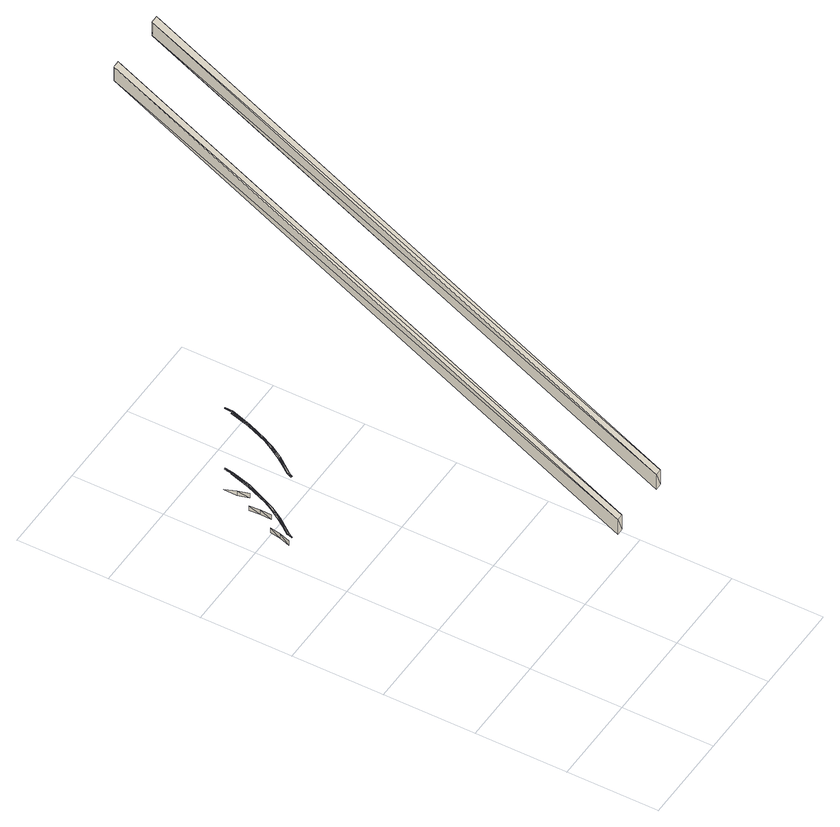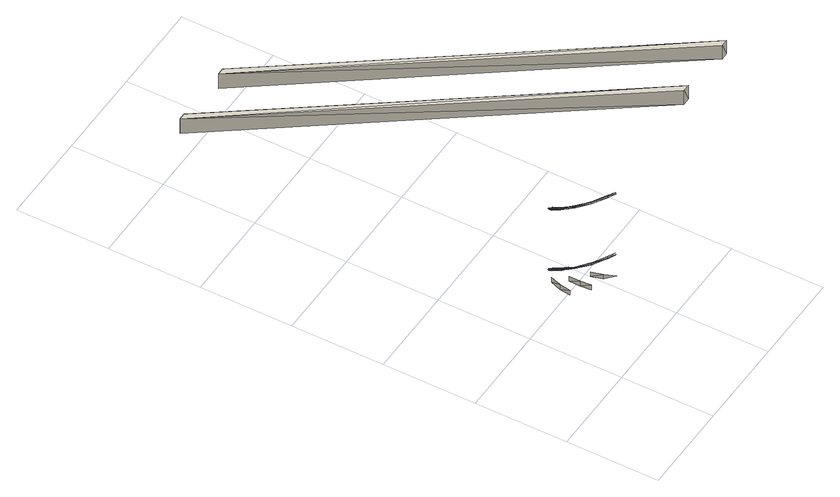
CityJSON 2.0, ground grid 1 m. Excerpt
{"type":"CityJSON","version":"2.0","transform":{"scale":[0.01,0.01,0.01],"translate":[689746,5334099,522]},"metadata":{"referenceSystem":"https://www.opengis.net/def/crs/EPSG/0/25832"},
"CityObjects":{
"building1":{"type":"Building","attributes":{"description":"FZK-Haus create by KHH / IAI / FZK","name":"FZK-Haus","Pset_BuildingCommon.SprinklerProtection":0,"Pset_BuildingCommon.SprinklerProtectionAutomatic":0,"Pset_BuildingCommon.OccupancyType":"citygml:1000 (residential building)","Pset_BuildingCommon.GrossPlannedArea":120,"Pset_BuildingCommon.NumberOfStoreys":2,"Pset_BuildingCommon.YearOfConstruction":"2008","Pset_BuildingCommon.NetAreaPlanned":120,"BaseQuantities.GrossFloorArea":241.5},"children":["building1-1","building1-2","building1-3"]},
"building1-1":{"type":"BuildingConstructiveElement","attributes":{"name":"Wendeltreppe","Pset_StairCommon.HandicapAccessible":0,"Pset_StairCommon.IsExternal":0,"Pset_StairCommon.FireExit":1,"AC_Pset_Name.Name":"Wendeltreppe","ArchiCADProperties.Ursprungsgeschoss":"Erdgeschoss","ArchiCADProperties.Raumname":"Wohnen","ArchiCADProperties.Raumnummer":"5","ArchiCADProperties.Ebene":"Treppen","ArchiCADProperties.Typ":"Treppen","ArchiCADProperties.Geschützt":0,"ArchiCADProperties.Bibliothekselement-Name":"Treppe_FZK-Haus","ArchiCADProperties.Baustoff / Mehrschichtiger Aufbau / Profil / Schraffur":"Holz","ArchiCADProperties.Tragende Funktion":"Nicht definiert","ArchiCADProperties.Lage":"Nicht definiert","ArchiCADProperties.Element-Klassifizierung":"Treppe","ArchiCADProperties.Umbau-Status":"Bestand","ArchiCADProperties.Anzeigen auf Umbau-Filter":"Alle relevanten Filter","ArchiCADProperties.Drehwinkel":210,"ArchiCADProperties.Oberfläche":"Allgemein","AC_Pset_Treppe_FZK-Haus.2D Hotspots in 3D zeigen":1,"AC_Pset_Treppe_FZK-Haus.Geschoßabhängig":1,"AC_Pset_Treppe_FZK-Haus.     Kein Bruch im Gesch. oberhalb":1,"AC_Pset_Treppe_FZK-Haus.     Strichlinien oberhalb Bruch":1,"AC_Pset_Treppe_FZK-Haus.     Linientyp unter Einsetzgeschoß":4,"AC_Pset_Treppe_FZK-Haus.Symbol maßstabunabhängig":0,"AC_Pset_Treppe_FZK-Haus.     Trittlinien":0,"AC_Pset_Treppe_FZK-Haus.     Pfeil":0,"AC_Pset_Treppe_FZK-Haus.     Detail":0,"AC_Pset_Treppe_FZK-Haus.Pfeil Auf/Ab":0,"AC_Pset_Treppe_FZK-Haus.Schraffurtyp":"Leer","AC_Pset_Treppe_FZK-Haus.2D-Detaillierungsgrad":"Maßstababhängig","AC_Pset_Treppe_FZK-Haus.Einfache/mittelmässige Modifizierung bei (iScaleChangeSM)":999,"AC_Pset_Treppe_FZK-Haus.Einfache/mittelmässige Modifizierung bei (gs_ScaleChangeSM)":100,"AC_Pset_Treppe_FZK-Haus.Mittelmässige/detaillierte Modifizierung bei (iScaleChangeMD)":999,"AC_Pset_Treppe_FZK-Haus.Mittelmässige/detaillierte Modifizierung bei (gs_ScaleChangeMD)":50,"AC_Pset_Treppe_FZK-Haus.2D-Symbol Typ":"Typ 11","AC_Pset_Treppe_FZK-Haus.Symbol Gruppentyp":6,"AC_Pset_Treppe_FZK-Haus.Linientyp sichtbare Struktur":1,"AC_Pset_Treppe_FZK-Haus.Linientyp unsichtbare Struktur":4},"parents":["building1"],"geometry":[{"type":"MultiSurface","lod":"3","boundaries":[[[0,1,2]],[[3,4,5]],[[6,7,8]],[[9,2,1]],[[10,4,3]],[[9,11,12]],[[13,10,14]],[[15,16,0]],[[5,6,3]],[[16,1,0]],[[9,1,11]],[[14,10,3]],[[17,6,8]],[[0,18,15]],[[6,17,19]],[[6,19,3]],[[20,21,22]],[[23,24,21]],[[25,22,12]],[[24,26,18]],[[27,28,8]],[[29,12,11]],[[30,15,18]],[[31,32,33]],[[34,11,1]],[[35,19,17]],[[15,30,16]],[[36,3,19]],[[16,30,1]],[[37,38,39]],[[27,37,40]],[[38,13,41]],[[26,42,18]],[[29,25,12]],[[42,43,18]],[[44,31,33]],[[13,14,45]],[[17,8,35]],[[14,3,46]],[[47,34,1]],[[30,47,1]],[[21,20,23]],[[40,37,39]],[[22,25,20]],[[24,23,26]],[[27,40,28]],[[39,38,41]],[[13,45,41]],[[8,28,48]],[[35,8,48]],[[18,43,30]],[[11,34,29]],[[45,14,46]],[[3,36,46]],[[19,35,36]],[[49,23,20]],[[50,26,23]],[[51,28,40]],[[49,20,25]],[[26,52,42]],[[53,48,28]],[[42,52,43]],[[29,54,25]],[[55,41,45]],[[52,30,43]],[[40,39,56]],[[50,52,26]],[[39,41,56]],[[57,49,25]],[[58,29,34]],[[59,36,35]],[[47,60,34]],[[54,57,25]],[[61,46,36]],[[30,62,47]],[[35,48,53]],[[23,49,50]],[[51,40,56]],[[28,51,53]],[[31,44,63]],[[58,54,29]],[[41,55,56]],[[45,46,64]],[[59,35,53]],[[30,52,62]],[[45,64,55]],[[34,60,58]],[[64,46,61]],[[65,53,51]],[[50,66,52]],[[44,67,63]],[[68,50,49]],[[47,69,60]],[[47,62,69]],[[36,59,70]],[[61,36,70]],[[57,71,49]],[[68,66,50]],[[72,56,55]],[[66,73,52]],[[51,56,74]],[[73,62,52]],[[54,71,57]],[[71,68,49]],[[51,74,65]],[[53,65,75]],[[59,53,75]],[[58,71,54]],[[76,55,64]],[[74,56,77]],[[78,58,60]],[[79,69,62]],[[80,70,59]],[[56,72,77]],[[79,60,69]],[[80,59,75]],[[62,73,79]],[[64,61,81]],[[61,70,80]],[[72,55,76]],[[82,65,74]],[[68,83,66]],[[84,75,65]],[[66,85,73]],[[86,87,88]],[[58,78,71]],[[76,64,81]],[[81,61,80]],[[60,79,78]],[[72,89,77]],[[90,79,73]],[[83,85,66]],[[89,82,74]],[[87,91,88]],[[85,92,73]],[[74,77,89]],[[93,72,76]],[[92,90,73]],[[68,71,94]],[[80,75,95]],[[65,82,84]],[[96,94,71]],[[97,71,78]],[[83,68,94]],[[97,78,79]],[[75,84,98]],[[75,98,95]],[[79,90,99]],[[72,93,89]],[[83,100,85]],[[101,84,82]],[[76,81,102]],[[81,80,102]],[[101,98,84]],[[94,100,83]],[[85,100,92]],[[103,101,82]],[[100,104,92]],[[97,79,99]],[[102,80,95]],[[82,89,103]],[[98,101,105]],[[104,90,92]],[[88,91,106]],[[95,98,105]],[[107,100,94]],[[104,99,90]],[[108,107,94]],[[109,103,89]],[[108,110,107]],[[109,111,103]],[[71,97,96]],[[93,76,102]],[[91,112,106]],[[96,108,94]],[[97,99,104]],[[102,95,105]],[[109,89,93]],[[113,102,105]],[[114,115,116]],[[97,104,117]],[[118,119,120]],[[119,111,121]],[[121,122,119]],[[123,110,108]],[[122,120,119]],[[123,108,96]],[[111,109,121]],[[93,121,109]],[[117,124,125]],[[126,127,114]],[[128,129,123]],[[127,115,114]],[[125,129,128]],[[96,128,123]],[[113,120,102]],[[125,97,117]],[[121,93,122]],[[128,96,97]],[[120,122,102]],[[93,102,122]],[[128,97,125]]]}]},
"building1-2":{"type":"BuildingConstructiveElement","attributes":{"name":"Sparren-35","Pset_BeamCommon.Slope":1718.87,"Pset_BeamCommon.IsExternal":0,"Pset_BeamCommon.LoadBearing":1,"AC_Pset_Name.Name":"Sparren-35","ArchiCADProperties.Ursprungsgeschoss":"Dachgeschoss","ArchiCADProperties.Raumname":"Galerie","ArchiCADProperties.Raumnummer":"7","ArchiCADProperties.Ebene":"Dachkonstruktion","ArchiCADProperties.Typ":"Objekt","ArchiCADProperties.Geschützt":0,"ArchiCADProperties.Baustoff / Mehrschichtiger Aufbau / Profil / Schraffur":"Solid","ArchiCADProperties.Tragende Funktion":"Nicht definiert","ArchiCADProperties.Lage":"Nicht definiert","ArchiCADProperties.Element-Klassifizierung":"Stab / Stabträger","ArchiCADProperties.Umbau-Status":"Bestand","ArchiCADProperties.Anzeigen auf Umbau-Filter":"Alle relevanten Filter","ArchiCADProperties.Drehwinkel":90,"ArchiCADProperties.Oberfläche":"Kiefer","ArchiCADQuantities.Höhenangabe zum Projekt-Nullpunkt":3.2,"ArchiCADQuantities.Höhe zu Geschoss":0.5,"ArchiCADQuantities.Oberflächenbereich":3.08,"ArchiCADQuantities.Netto-Volumen":0.0813,"ArchiCADQuantities.Fläche":0.4,"ArchiCADQuantities.Höhe (Z Größe)":2.89,"ArchiCADQuantities.Länge (A)":2.5,"ArchiCADQuantities.Volumen":0.0813,"ArchiCADQuantities.Breite (B)":1,"class":"IfcMember"},"parents":["building1"],"geometry":[{"type":"MultiSurface","lod":"3","boundaries":[[[130,131,132]],[[133,130,132]],[[131,130,134]],[[130,135,134]],[[134,136,131]],[[136,132,131]],[[137,133,136]],[[136,133,132]],[[133,137,135]],[[130,133,135]],[[136,134,137]],[[134,135,137]]]}]},
"building1-3":{"type":"BuildingConstructiveElement","attributes":{"name":"Sparren-36","Pset_BeamCommon.Slope":1718.87,"Pset_BeamCommon.IsExternal":0,"Pset_BeamCommon.LoadBearing":1,"AC_Pset_Name.Name":"Sparren-36","ArchiCADProperties.Ursprungsgeschoss":"Dachgeschoss","ArchiCADProperties.Raumname":"Galerie","ArchiCADProperties.Raumnummer":"7","ArchiCADProperties.Ebene":"Dachkonstruktion","ArchiCADProperties.Typ":"Objekt","ArchiCADProperties.Geschützt":0,"ArchiCADProperties.Baustoff / Mehrschichtiger Aufbau / Profil / Schraffur":"Solid","ArchiCADProperties.Tragende Funktion":"Nicht definiert","ArchiCADProperties.Lage":"Nicht definiert","ArchiCADProperties.Element-Klassifizierung":"Stab / Stabträger","ArchiCADProperties.Umbau-Status":"Bestand","ArchiCADProperties.Anzeigen auf Umbau-Filter":"Alle relevanten Filter","ArchiCADProperties.Drehwinkel":90,"ArchiCADProperties.Oberfläche":"Kiefer","ArchiCADQuantities.Höhenangabe zum Projekt-Nullpunkt":3.2,"ArchiCADQuantities.Höhe zu Geschoss":0.5,"ArchiCADQuantities.Oberflächenbereich":3.08,"ArchiCADQuantities.Netto-Volumen":0.0813,"ArchiCADQuantities.Fläche":0.4,"ArchiCADQuantities.Höhe (Z Größe)":2.89,"ArchiCADQuantities.Länge (A)":2.5,"ArchiCADQuantities.Volumen":0.0813,"ArchiCADQuantities.Breite (B)":1,"class":"IfcMember"},"parents":["building1"],"geometry":[{"type":"MultiSurface","lod":"3","boundaries":[[[138,139,140]],[[141,138,140]],[[139,138,142]],[[138,143,142]],[[142,144,139]],[[144,140,139]],[[145,141,144]],[[144,141,140]],[[141,145,143]],[[138,141,143]],[[144,142,145]],[[142,143,145]]]}]}
},
"vertices":[
[24,375,66],[25,378,69],[24,374,67],[25,378,149],[24,374,147],[24,375,147],[24,375,146],[23,375,146],[24,379,148],[23,374,67],[23,374,147],[25,378,70],[24,378,70],[24,378,150],[25,378,150],[25,379,68],[25,378,68],[25,379,148],[24,379,68],[25,378,148],[28,391,80],[23,378,69],[23,378,70],[27,391,79],[23,379,69],[28,390,80],[28,391,79],[23,379,149],[28,391,159],[29,390,80],[29,391,78],[29,390,59],[25,378,59],[25,378,53],[29,390,79],[29,391,158],[29,391,159],[23,378,149],[23,378,150],[28,391,160],[27,391,159],[28,390,160],[28,391,78],[28,392,78],[29,390,53],[29,390,160],[29,390,159],[29,391,79],[28,392,158],[29,400,87],[29,401,87],[29,401,167],[29,401,86],[29,401,166],[30,400,87],[30,400,167],[29,400,167],[30,400,88],[31,400,87],[30,401,166],[31,401,87],[31,401,167],[30,401,86],[31,402,59],[31,400,167],[30,408,172],[30,408,92],[31,402,53],[30,407,92],[31,401,86],[31,401,166],[31,407,92],[31,407,173],[30,408,91],[30,407,172],[30,408,171],[31,407,172],[30,407,173],[31,408,92],[31,408,91],[31,408,171],[31,408,172],[28,424,185],[28,424,105],[28,424,184],[28,424,104],[31,401,77],[31,401,71],[31,413,77],[29,424,185],[29,425,104],[31,413,71],[28,425,104],[30,424,185],[29,424,105],[29,425,184],[30,424,105],[30,425,104],[28,425,184],[29,425,103],[24,440,117],[24,440,197],[30,425,184],[24,440,198],[24,441,116],[24,441,196],[30,425,77],[24,440,118],[25,440,118],[25,440,198],[22,446,123],[22,446,203],[30,425,71],[25,441,196],[27,436,94],[27,436,88],[22,448,94],[25,441,116],[22,447,201],[22,447,202],[25,441,197],[26,440,198],[26,441,197],[26,440,117],[22,447,121],[25,441,117],[30,424,94],[30,424,88],[26,441,117],[22,447,122],
[84,50,210],[84,600,527],[76,600,527],[76,50,210],[84,600,509],[84,50,191],[76,600,509],[76,50,191],
[154,50,210],[154,600,527],[146,600,527],[146,50,210],[154,600,509],[154,50,191],[146,600,509],[146,50,191]
]}
